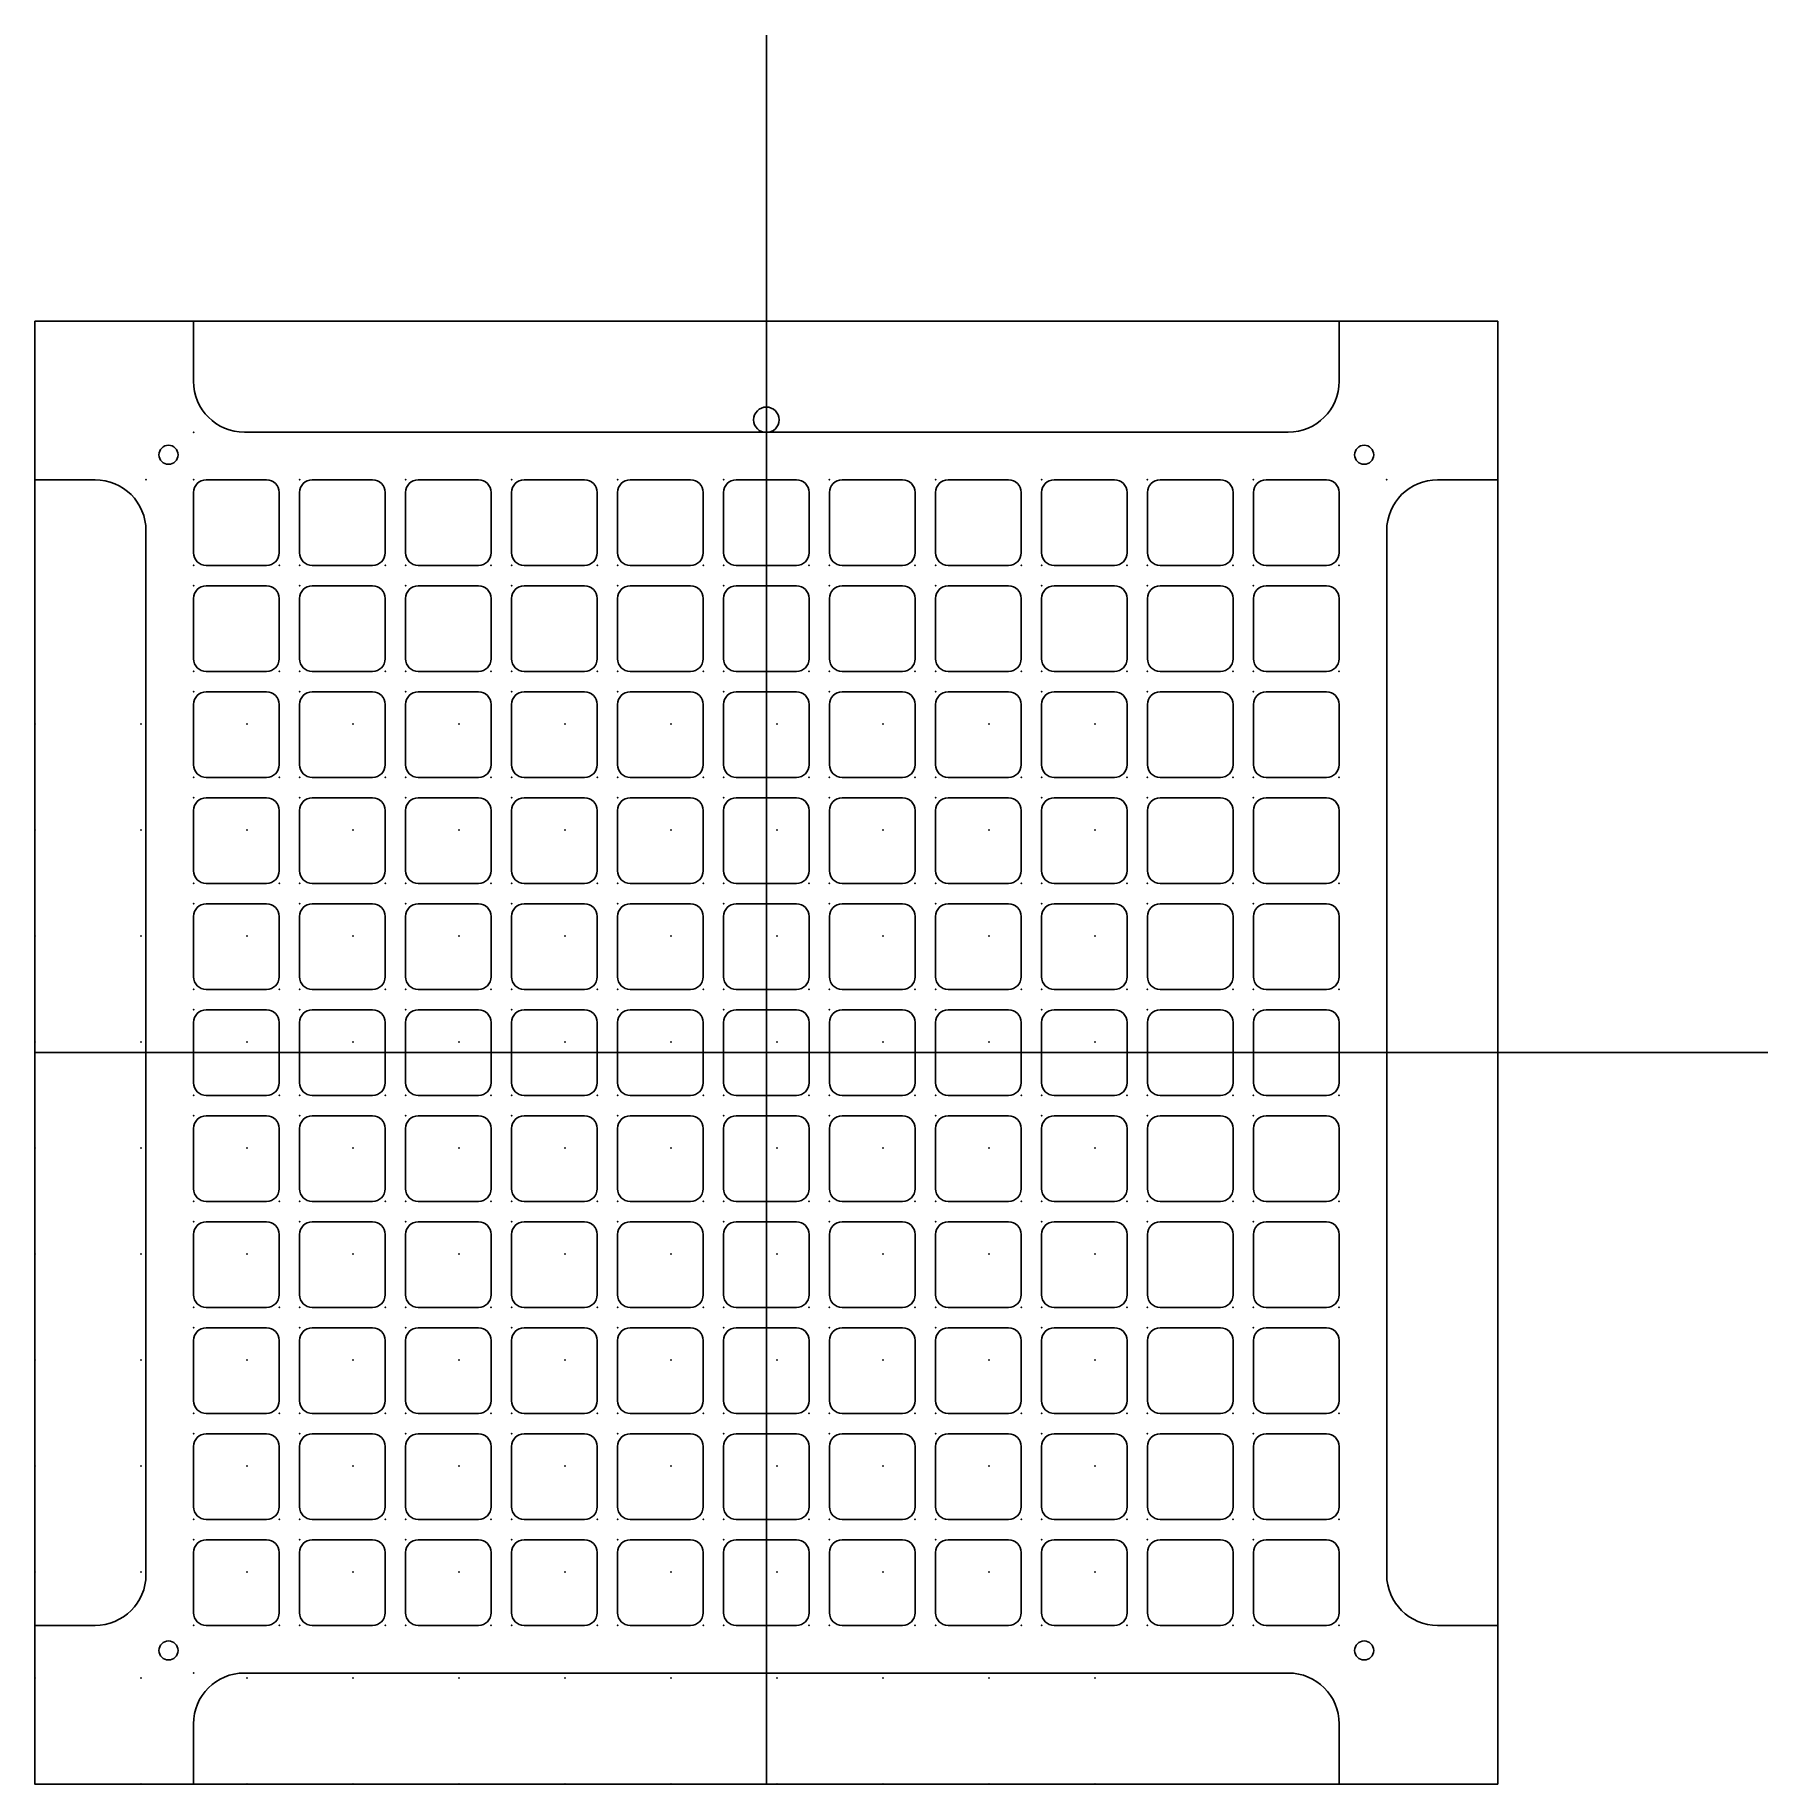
# Model space of a CAD drawing. Header units: centimetres. Extents: x 0 to 27.3, y 0 to 27.5.
import ezdxf

# ---------------------------------------------------------------- set-up
doc = ezdxf.new("R2010")
doc.units = ezdxf.units.CM
doc.header["$MEASUREMENT"] = 0
doc.layers.add('', color=7, linetype='Continuous')

msp = doc.modelspace()

# ---------------------------------------------------------------- linework, layer by layer
at = {"layer": ''}
for p, q in [((11.5, 0.284), (11.5, 27.5)), ((23, 23), (0, 23)), ((0, 23), (0, 0)), ((2.493, 22.055), (2.493, 23)), ((2.493, 23), (20.507, 23)), ((20.507, 23), (20.507, 22.055)), ((23, 0), (23, 23)), ((19.707, 21.255), (3.293, 21.255)), ((0, 20.507), (0.945, 20.507)), ((0, 2.493), (0, 20.507)), ((3.64, 20.507), (2.693, 20.507)), ((5.307, 20.507), (4.36, 20.507)), ((6.973, 20.507), (6.027, 20.507)), ((8.64, 20.507), (7.693, 20.507)), ((10.307, 20.507), (9.36, 20.507)), ((11.973, 20.507), (11.027, 20.507)), ((13.64, 20.507), (12.693, 20.507)), ((15.307, 20.507), (14.36, 20.507)), ((16.973, 20.507), (16.027, 20.507)), ((18.64, 20.507), (17.693, 20.507)), ((20.307, 20.507), (19.36, 20.507)), ((23, 20.507), (22.055, 20.507)), ((23, 2.493), (23, 20.507)), ((2.493, 20.307), (2.493, 19.36)), ((3.84, 19.36), (3.84, 20.307)), ((4.16, 20.307), (4.16, 19.36)), ((5.507, 19.36), (5.507, 20.307)), ((5.827, 20.307), (5.827, 19.36)), ((7.173, 19.36), (7.173, 20.307)), ((7.493, 20.307), (7.493, 19.36)), ((8.84, 19.36), (8.84, 20.307)), ((9.16, 20.307), (9.16, 19.36)), ((10.507, 19.36), (10.507, 20.307)), ((10.827, 20.307), (10.827, 19.36)), ((12.173, 19.36), (12.173, 20.307)), ((12.493, 20.307), (12.493, 19.36)), ((13.84, 19.36), (13.84, 20.307)), ((14.16, 20.307), (14.16, 19.36)), ((15.507, 19.36), (15.507, 20.307)), ((15.827, 20.307), (15.827, 19.36)), ((17.173, 19.36), (17.173, 20.307)), ((17.493, 20.307), (17.493, 19.36)), ((18.84, 19.36), (18.84, 20.307)), ((19.16, 20.307), (19.16, 19.36)), ((20.507, 19.36), (20.507, 20.307)), ((1.745, 19.707), (1.745, 3.293)), ((21.255, 19.707), (21.255, 3.293)), ((2.693, 19.16), (3.64, 19.16)), ((4.36, 19.16), (5.307, 19.16)), ((6.027, 19.16), (6.973, 19.16)), ((7.693, 19.16), (8.64, 19.16)), ((9.36, 19.16), (10.307, 19.16)), ((11.027, 19.16), (11.973, 19.16)), ((12.693, 19.16), (13.64, 19.16)), ((14.36, 19.16), (15.307, 19.16)), ((16.027, 19.16), (16.973, 19.16)), ((17.693, 19.16), (18.64, 19.16)), ((19.36, 19.16), (20.307, 19.16)), ((3.64, 18.84), (2.693, 18.84)), ((5.307, 18.84), (4.36, 18.84)), ((6.973, 18.84), (6.027, 18.84)), ((8.64, 18.84), (7.693, 18.84)), ((10.307, 18.84), (9.36, 18.84)), ((11.973, 18.84), (11.027, 18.84)), ((13.64, 18.84), (12.693, 18.84)), ((15.307, 18.84), (14.36, 18.84)), ((16.973, 18.84), (16.027, 18.84)), ((18.64, 18.84), (17.693, 18.84)), ((20.307, 18.84), (19.36, 18.84)), ((2.493, 18.64), (2.493, 17.693)), ((3.84, 17.693), (3.84, 18.64)), ((4.16, 18.64), (4.16, 17.693)), ((5.507, 17.693), (5.507, 18.64)), ((5.827, 18.64), (5.827, 17.693)), ((7.173, 17.693), (7.173, 18.64)), ((7.493, 18.64), (7.493, 17.693)), ((8.84, 17.693), (8.84, 18.64)), ((9.16, 18.64), (9.16, 17.693)), ((10.507, 17.693), (10.507, 18.64)), ((10.827, 18.64), (10.827, 17.693)), ((12.173, 17.693), (12.173, 18.64)), ((12.493, 18.64), (12.493, 17.693)), ((13.84, 17.693), (13.84, 18.64)), ((14.16, 18.64), (14.16, 17.693)), ((15.507, 17.693), (15.507, 18.64)), ((15.827, 18.64), (15.827, 17.693)), ((17.173, 17.693), (17.173, 18.64)), ((17.493, 18.64), (17.493, 17.693)), ((18.84, 17.693), (18.84, 18.64)), ((19.16, 18.64), (19.16, 17.693)), ((20.507, 17.693), (20.507, 18.64)), ((2.693, 17.493), (3.64, 17.493)), ((4.36, 17.493), (5.307, 17.493)), ((6.027, 17.493), (6.973, 17.493)), ((7.693, 17.493), (8.64, 17.493)), ((9.36, 17.493), (10.307, 17.493)), ((11.027, 17.493), (11.973, 17.493)), ((12.693, 17.493), (13.64, 17.493)), ((14.36, 17.493), (15.307, 17.493)), ((16.027, 17.493), (16.973, 17.493)), ((17.693, 17.493), (18.64, 17.493)), ((19.36, 17.493), (20.307, 17.493)), ((3.64, 17.173), (2.693, 17.173)), ((5.307, 17.173), (4.36, 17.173)), ((6.973, 17.173), (6.027, 17.173)), ((8.64, 17.173), (7.693, 17.173)), ((10.307, 17.173), (9.36, 17.173)), ((11.973, 17.173), (11.027, 17.173)), ((13.64, 17.173), (12.693, 17.173)), ((15.307, 17.173), (14.36, 17.173)), ((16.973, 17.173), (16.027, 17.173)), ((18.64, 17.173), (17.693, 17.173)), ((20.307, 17.173), (19.36, 17.173)), ((2.493, 16.973), (2.493, 16.027)), ((3.84, 16.027), (3.84, 16.973)), ((4.16, 16.973), (4.16, 16.027)), ((5.507, 16.027), (5.507, 16.973)), ((5.827, 16.973), (5.827, 16.027)), ((7.173, 16.027), (7.173, 16.973)), ((7.493, 16.973), (7.493, 16.027)), ((8.84, 16.027), (8.84, 16.973)), ((9.16, 16.973), (9.16, 16.027)), ((10.507, 16.027), (10.507, 16.973)), ((10.827, 16.973), (10.827, 16.027)), ((12.173, 16.027), (12.173, 16.973)), ((12.493, 16.973), (12.493, 16.027)), ((13.84, 16.027), (13.84, 16.973)), ((14.16, 16.973), (14.16, 16.027)), ((15.507, 16.027), (15.507, 16.973)), ((15.827, 16.973), (15.827, 16.027)), ((17.173, 16.027), (17.173, 16.973)), ((17.493, 16.973), (17.493, 16.027)), ((18.84, 16.027), (18.84, 16.973)), ((19.16, 16.973), (19.16, 16.027)), ((20.507, 16.027), (20.507, 16.973)), ((2.693, 15.827), (3.64, 15.827)), ((4.36, 15.827), (5.307, 15.827)), ((6.027, 15.827), (6.973, 15.827)), ((7.693, 15.827), (8.64, 15.827)), ((9.36, 15.827), (10.307, 15.827)), ((11.027, 15.827), (11.973, 15.827)), ((12.693, 15.827), (13.64, 15.827)), ((14.36, 15.827), (15.307, 15.827)), ((16.027, 15.827), (16.973, 15.827)), ((17.693, 15.827), (18.64, 15.827)), ((19.36, 15.827), (20.307, 15.827)), ((3.64, 15.507), (2.693, 15.507)), ((5.307, 15.507), (4.36, 15.507)), ((6.973, 15.507), (6.027, 15.507)), ((8.64, 15.507), (7.693, 15.507)), ((10.307, 15.507), (9.36, 15.507)), ((11.973, 15.507), (11.027, 15.507)), ((13.64, 15.507), (12.693, 15.507)), ((15.307, 15.507), (14.36, 15.507)), ((16.973, 15.507), (16.027, 15.507)), ((18.64, 15.507), (17.693, 15.507)), ((20.307, 15.507), (19.36, 15.507)), ((2.493, 15.307), (2.493, 14.36)), ((3.84, 14.36), (3.84, 15.307)), ((4.16, 15.307), (4.16, 14.36)), ((5.507, 14.36), (5.507, 15.307)), ((5.827, 15.307), (5.827, 14.36)), ((7.173, 14.36), (7.173, 15.307)), ((7.493, 15.307), (7.493, 14.36)), ((8.84, 14.36), (8.84, 15.307)), ((9.16, 15.307), (9.16, 14.36)), ((10.507, 14.36), (10.507, 15.307)), ((10.827, 15.307), (10.827, 14.36)), ((12.173, 14.36), (12.173, 15.307)), ((12.493, 15.307), (12.493, 14.36)), ((13.84, 14.36), (13.84, 15.307)), ((14.16, 15.307), (14.16, 14.36)), ((15.507, 14.36), (15.507, 15.307)), ((15.827, 15.307), (15.827, 14.36)), ((17.173, 14.36), (17.173, 15.307)), ((17.493, 15.307), (17.493, 14.36)), ((18.84, 14.36), (18.84, 15.307)), ((19.16, 15.307), (19.16, 14.36)), ((20.507, 14.36), (20.507, 15.307)), ((2.693, 14.16), (3.64, 14.16)), ((4.36, 14.16), (5.307, 14.16)), ((6.027, 14.16), (6.973, 14.16)), ((7.693, 14.16), (8.64, 14.16)), ((9.36, 14.16), (10.307, 14.16)), ((11.027, 14.16), (11.973, 14.16)), ((12.693, 14.16), (13.64, 14.16)), ((14.36, 14.16), (15.307, 14.16)), ((16.027, 14.16), (16.973, 14.16)), ((17.693, 14.16), (18.64, 14.16)), ((19.36, 14.16), (20.307, 14.16)), ((3.64, 13.84), (2.693, 13.84)), ((5.307, 13.84), (4.36, 13.84)), ((6.973, 13.84), (6.027, 13.84)), ((8.64, 13.84), (7.693, 13.84)), ((10.307, 13.84), (9.36, 13.84)), ((11.973, 13.84), (11.027, 13.84)), ((13.64, 13.84), (12.693, 13.84)), ((15.307, 13.84), (14.36, 13.84)), ((16.973, 13.84), (16.027, 13.84)), ((18.64, 13.84), (17.693, 13.84)), ((20.307, 13.84), (19.36, 13.84)), ((2.493, 13.64), (2.493, 12.693)), ((3.84, 12.693), (3.84, 13.64)), ((4.16, 13.64), (4.16, 12.693)), ((5.507, 12.693), (5.507, 13.64)), ((5.827, 13.64), (5.827, 12.693)), ((7.173, 12.693), (7.173, 13.64)), ((7.493, 13.64), (7.493, 12.693)), ((8.84, 12.693), (8.84, 13.64)), ((9.16, 13.64), (9.16, 12.693)), ((10.507, 12.693), (10.507, 13.64)), ((10.827, 13.64), (10.827, 12.693)), ((12.173, 12.693), (12.173, 13.64)), ((12.493, 13.64), (12.493, 12.693)), ((13.84, 12.693), (13.84, 13.64)), ((14.16, 13.64), (14.16, 12.693)), ((15.507, 12.693), (15.507, 13.64)), ((15.827, 13.64), (15.827, 12.693)), ((17.173, 12.693), (17.173, 13.64)), ((17.493, 13.64), (17.493, 12.693)), ((18.84, 12.693), (18.84, 13.64)), ((19.16, 13.64), (19.16, 12.693)), ((20.507, 12.693), (20.507, 13.64)), ((2.693, 12.493), (3.64, 12.493)), ((4.36, 12.493), (5.307, 12.493)), ((6.027, 12.493), (6.973, 12.493)), ((7.693, 12.493), (8.64, 12.493)), ((9.36, 12.493), (10.307, 12.493)), ((11.027, 12.493), (11.973, 12.493)), ((12.693, 12.493), (13.64, 12.493)), ((14.36, 12.493), (15.307, 12.493)), ((16.027, 12.493), (16.973, 12.493)), ((17.693, 12.493), (18.64, 12.493)), ((19.36, 12.493), (20.307, 12.493)), ((3.64, 12.173), (2.693, 12.173)), ((5.307, 12.173), (4.36, 12.173)), ((6.973, 12.173), (6.027, 12.173)), ((8.64, 12.173), (7.693, 12.173)), ((10.307, 12.173), (9.36, 12.173)), ((11.973, 12.173), (11.027, 12.173)), ((13.64, 12.173), (12.693, 12.173)), ((15.307, 12.173), (14.36, 12.173)), ((16.973, 12.173), (16.027, 12.173)), ((18.64, 12.173), (17.693, 12.173)), ((20.307, 12.173), (19.36, 12.173)), ((2.493, 11.973), (2.493, 11.027)), ((3.84, 11.027), (3.84, 11.973)), ((4.16, 11.973), (4.16, 11.027)), ((5.507, 11.027), (5.507, 11.973)), ((5.827, 11.973), (5.827, 11.027)), ((7.173, 11.027), (7.173, 11.973)), ((7.493, 11.973), (7.493, 11.027)), ((8.84, 11.027), (8.84, 11.973)), ((9.16, 11.973), (9.16, 11.027)), ((10.507, 11.027), (10.507, 11.973)), ((10.827, 11.973), (10.827, 11.027)), ((12.173, 11.027), (12.173, 11.973)), ((12.493, 11.973), (12.493, 11.027)), ((13.84, 11.027), (13.84, 11.973)), ((14.16, 11.973), (14.16, 11.027)), ((15.507, 11.027), (15.507, 11.973)), ((15.827, 11.973), (15.827, 11.027)), ((17.173, 11.027), (17.173, 11.973)), ((17.493, 11.973), (17.493, 11.027)), ((18.84, 11.027), (18.84, 11.973)), ((19.16, 11.973), (19.16, 11.027)), ((20.507, 11.027), (20.507, 11.973)), ((0, 11.5), (27.25, 11.5)), ((2.693, 10.827), (3.64, 10.827)), ((4.36, 10.827), (5.307, 10.827)), ((6.027, 10.827), (6.973, 10.827)), ((7.693, 10.827), (8.64, 10.827)), ((9.36, 10.827), (10.307, 10.827)), ((11.027, 10.827), (11.973, 10.827)), ((12.693, 10.827), (13.64, 10.827)), ((14.36, 10.827), (15.307, 10.827)), ((16.027, 10.827), (16.973, 10.827)), ((17.693, 10.827), (18.64, 10.827)), ((19.36, 10.827), (20.307, 10.827)), ((3.64, 10.507), (2.693, 10.507)), ((5.307, 10.507), (4.36, 10.507)), ((6.973, 10.507), (6.027, 10.507)), ((8.64, 10.507), (7.693, 10.507)), ((10.307, 10.507), (9.36, 10.507)), ((11.973, 10.507), (11.027, 10.507)), ((13.64, 10.507), (12.693, 10.507)), ((15.307, 10.507), (14.36, 10.507)), ((16.973, 10.507), (16.027, 10.507)), ((18.64, 10.507), (17.693, 10.507)), ((20.307, 10.507), (19.36, 10.507)), ((2.493, 10.307), (2.493, 9.36)), ((3.84, 9.36), (3.84, 10.307)), ((4.16, 10.307), (4.16, 9.36)), ((5.507, 9.36), (5.507, 10.307)), ((5.827, 10.307), (5.827, 9.36)), ((7.173, 9.36), (7.173, 10.307)), ((7.493, 10.307), (7.493, 9.36)), ((8.84, 9.36), (8.84, 10.307)), ((9.16, 10.307), (9.16, 9.36)), ((10.507, 9.36), (10.507, 10.307)), ((10.827, 10.307), (10.827, 9.36)), ((12.173, 9.36), (12.173, 10.307)), ((12.493, 10.307), (12.493, 9.36)), ((13.84, 9.36), (13.84, 10.307)), ((14.16, 10.307), (14.16, 9.36)), ((15.507, 9.36), (15.507, 10.307)), ((15.827, 10.307), (15.827, 9.36)), ((17.173, 9.36), (17.173, 10.307)), ((17.493, 10.307), (17.493, 9.36)), ((18.84, 9.36), (18.84, 10.307)), ((19.16, 10.307), (19.16, 9.36)), ((20.507, 9.36), (20.507, 10.307)), ((2.693, 9.16), (3.64, 9.16)), ((4.36, 9.16), (5.307, 9.16)), ((6.027, 9.16), (6.973, 9.16)), ((7.693, 9.16), (8.64, 9.16)), ((9.36, 9.16), (10.307, 9.16)), ((11.027, 9.16), (11.973, 9.16)), ((12.693, 9.16), (13.64, 9.16)), ((14.36, 9.16), (15.307, 9.16)), ((16.027, 9.16), (16.973, 9.16)), ((17.693, 9.16), (18.64, 9.16)), ((19.36, 9.16), (20.307, 9.16)), ((3.64, 8.84), (2.693, 8.84)), ((5.307, 8.84), (4.36, 8.84)), ((6.973, 8.84), (6.027, 8.84)), ((8.64, 8.84), (7.693, 8.84)), ((10.307, 8.84), (9.36, 8.84)), ((11.973, 8.84), (11.027, 8.84)), ((13.64, 8.84), (12.693, 8.84)), ((15.307, 8.84), (14.36, 8.84)), ((16.973, 8.84), (16.027, 8.84)), ((18.64, 8.84), (17.693, 8.84)), ((20.307, 8.84), (19.36, 8.84)), ((2.493, 8.64), (2.493, 7.693)), ((3.84, 7.693), (3.84, 8.64)), ((4.16, 8.64), (4.16, 7.693)), ((5.507, 7.693), (5.507, 8.64)), ((5.827, 8.64), (5.827, 7.693)), ((7.173, 7.693), (7.173, 8.64)), ((7.493, 8.64), (7.493, 7.693)), ((8.84, 7.693), (8.84, 8.64)), ((9.16, 8.64), (9.16, 7.693)), ((10.507, 7.693), (10.507, 8.64)), ((10.827, 8.64), (10.827, 7.693)), ((12.173, 7.693), (12.173, 8.64)), ((12.493, 8.64), (12.493, 7.693)), ((13.84, 7.693), (13.84, 8.64)), ((14.16, 8.64), (14.16, 7.693)), ((15.507, 7.693), (15.507, 8.64)), ((15.827, 8.64), (15.827, 7.693)), ((17.173, 7.693), (17.173, 8.64)), ((17.493, 8.64), (17.493, 7.693)), ((18.84, 7.693), (18.84, 8.64)), ((19.16, 8.64), (19.16, 7.693)), ((20.507, 7.693), (20.507, 8.64)), ((2.693, 7.493), (3.64, 7.493)), ((4.36, 7.493), (5.307, 7.493)), ((6.027, 7.493), (6.973, 7.493)), ((7.693, 7.493), (8.64, 7.493)), ((9.36, 7.493), (10.307, 7.493)), ((11.027, 7.493), (11.973, 7.493)), ((12.693, 7.493), (13.64, 7.493)), ((14.36, 7.493), (15.307, 7.493)), ((16.027, 7.493), (16.973, 7.493)), ((17.693, 7.493), (18.64, 7.493)), ((19.36, 7.493), (20.307, 7.493)), ((3.64, 7.173), (2.693, 7.173)), ((5.307, 7.173), (4.36, 7.173)), ((6.973, 7.173), (6.027, 7.173)), ((8.64, 7.173), (7.693, 7.173)), ((10.307, 7.173), (9.36, 7.173)), ((11.973, 7.173), (11.027, 7.173)), ((13.64, 7.173), (12.693, 7.173)), ((15.307, 7.173), (14.36, 7.173)), ((16.973, 7.173), (16.027, 7.173)), ((18.64, 7.173), (17.693, 7.173)), ((20.307, 7.173), (19.36, 7.173)), ((2.493, 6.973), (2.493, 6.027)), ((3.84, 6.027), (3.84, 6.973)), ((4.16, 6.973), (4.16, 6.027)), ((5.507, 6.027), (5.507, 6.973)), ((5.827, 6.973), (5.827, 6.027)), ((7.173, 6.027), (7.173, 6.973)), ((7.493, 6.973), (7.493, 6.027)), ((8.84, 6.027), (8.84, 6.973)), ((9.16, 6.973), (9.16, 6.027)), ((10.507, 6.027), (10.507, 6.973)), ((10.827, 6.973), (10.827, 6.027)), ((12.173, 6.027), (12.173, 6.973)), ((12.493, 6.973), (12.493, 6.027)), ((13.84, 6.027), (13.84, 6.973)), ((14.16, 6.973), (14.16, 6.027)), ((15.507, 6.027), (15.507, 6.973)), ((15.827, 6.973), (15.827, 6.027)), ((17.173, 6.027), (17.173, 6.973)), ((17.493, 6.973), (17.493, 6.027)), ((18.84, 6.027), (18.84, 6.973)), ((19.16, 6.973), (19.16, 6.027)), ((20.507, 6.027), (20.507, 6.973)), ((2.693, 5.827), (3.64, 5.827)), ((4.36, 5.827), (5.307, 5.827)), ((6.027, 5.827), (6.973, 5.827)), ((7.693, 5.827), (8.64, 5.827)), ((9.36, 5.827), (10.307, 5.827)), ((11.027, 5.827), (11.973, 5.827)), ((12.693, 5.827), (13.64, 5.827)), ((14.36, 5.827), (15.307, 5.827)), ((16.027, 5.827), (16.973, 5.827)), ((17.693, 5.827), (18.64, 5.827)), ((19.36, 5.827), (20.307, 5.827)), ((3.64, 5.507), (2.693, 5.507)), ((5.307, 5.507), (4.36, 5.507)), ((6.973, 5.507), (6.027, 5.507)), ((8.64, 5.507), (7.693, 5.507)), ((10.307, 5.507), (9.36, 5.507)), ((11.973, 5.507), (11.027, 5.507)), ((13.64, 5.507), (12.693, 5.507)), ((15.307, 5.507), (14.36, 5.507)), ((16.973, 5.507), (16.027, 5.507)), ((18.64, 5.507), (17.693, 5.507)), ((20.307, 5.507), (19.36, 5.507)), ((2.493, 5.307), (2.493, 4.36)), ((3.84, 4.36), (3.84, 5.307)), ((4.16, 5.307), (4.16, 4.36)), ((5.507, 4.36), (5.507, 5.307)), ((5.827, 5.307), (5.827, 4.36)), ((7.173, 4.36), (7.173, 5.307)), ((7.493, 5.307), (7.493, 4.36)), ((8.84, 4.36), (8.84, 5.307)), ((9.16, 5.307), (9.16, 4.36)), ((10.507, 4.36), (10.507, 5.307)), ((10.827, 5.307), (10.827, 4.36)), ((12.173, 4.36), (12.173, 5.307)), ((12.493, 5.307), (12.493, 4.36)), ((13.84, 4.36), (13.84, 5.307)), ((14.16, 5.307), (14.16, 4.36)), ((15.507, 4.36), (15.507, 5.307)), ((15.827, 5.307), (15.827, 4.36)), ((17.173, 4.36), (17.173, 5.307)), ((17.493, 5.307), (17.493, 4.36)), ((18.84, 4.36), (18.84, 5.307)), ((19.16, 5.307), (19.16, 4.36)), ((20.507, 4.36), (20.507, 5.307)), ((2.693, 4.16), (3.64, 4.16)), ((4.36, 4.16), (5.307, 4.16)), ((6.027, 4.16), (6.973, 4.16)), ((7.693, 4.16), (8.64, 4.16)), ((9.36, 4.16), (10.307, 4.16)), ((11.027, 4.16), (11.973, 4.16)), ((12.693, 4.16), (13.64, 4.16)), ((14.36, 4.16), (15.307, 4.16)), ((16.027, 4.16), (16.973, 4.16)), ((17.693, 4.16), (18.64, 4.16)), ((19.36, 4.16), (20.307, 4.16)), ((2.493, 3.64), (2.493, 2.693)), ((3.64, 3.84), (2.693, 3.84)), ((3.84, 2.693), (3.84, 3.64)), ((4.16, 3.64), (4.16, 2.693)), ((5.307, 3.84), (4.36, 3.84)), ((5.507, 2.693), (5.507, 3.64)), ((5.827, 3.64), (5.827, 2.693)), ((6.973, 3.84), (6.027, 3.84)), ((7.173, 2.693), (7.173, 3.64)), ((7.493, 3.64), (7.493, 2.693)), ((8.64, 3.84), (7.693, 3.84)), ((8.84, 2.693), (8.84, 3.64)), ((9.16, 3.64), (9.16, 2.693)), ((10.307, 3.84), (9.36, 3.84)), ((10.507, 2.693), (10.507, 3.64)), ((10.827, 3.64), (10.827, 2.693)), ((11.973, 3.84), (11.027, 3.84)), ((12.173, 2.693), (12.173, 3.64)), ((12.493, 3.64), (12.493, 2.693)), ((13.64, 3.84), (12.693, 3.84)), ((13.84, 2.693), (13.84, 3.64)), ((14.16, 3.64), (14.16, 2.693)), ((15.307, 3.84), (14.36, 3.84)), ((15.507, 2.693), (15.507, 3.64)), ((15.827, 3.64), (15.827, 2.693)), ((16.973, 3.84), (16.027, 3.84)), ((17.173, 2.693), (17.173, 3.64)), ((17.493, 3.64), (17.493, 2.693)), ((18.64, 3.84), (17.693, 3.84)), ((18.84, 2.693), (18.84, 3.64)), ((19.16, 3.64), (19.16, 2.693)), ((20.307, 3.84), (19.36, 3.84)), ((20.507, 2.693), (20.507, 3.64)), ((0.945, 2.493), (0, 2.493)), ((2.693, 2.493), (3.64, 2.493)), ((4.36, 2.493), (5.307, 2.493)), ((6.027, 2.493), (6.973, 2.493)), ((7.693, 2.493), (8.64, 2.493)), ((9.36, 2.493), (10.307, 2.493)), ((11.027, 2.493), (11.973, 2.493)), ((12.693, 2.493), (13.64, 2.493)), ((14.36, 2.493), (15.307, 2.493)), ((16.027, 2.493), (16.973, 2.493)), ((17.693, 2.493), (18.64, 2.493)), ((19.36, 2.493), (20.307, 2.493)), ((22.055, 2.493), (23, 2.493)), ((19.707, 1.745), (3.293, 1.745)), ((2.493, 0.945), (2.493, 0)), ((20.507, 0), (20.507, 0.945)), ((11.5, 0), (11.5, 0.284)), ((0, 0), (23, 0)), ((2.493, 0), (20.507, 0))]:
    msp.add_line(p, q, dxfattribs=at)
for centre, radius in [((11.5, 21.45), 0.2), ((2.1, 20.9), 0.15), ((20.9, 20.9), 0.15), ((2.1, 2.1), 0.15), ((20.9, 2.1), 0.15)]:
    msp.add_circle(centre, radius, dxfattribs=at)
for centre, radius, start, end in [((3.293, 22.055), 0.8, 180, 270), ((19.707, 22.055), 0.8, 270, 0), ((0.945, 19.707), 0.8, 0, 90), ((2.693, 20.307), 0.2, 90, 180), ((3.64, 20.307), 0.2, 0, 90), ((4.36, 20.307), 0.2, 90, 180), ((5.307, 20.307), 0.2, 0, 90), ((6.027, 20.307), 0.2, 90, 180), ((6.973, 20.307), 0.2, 0, 90), ((7.693, 20.307), 0.2, 90, 180), ((8.64, 20.307), 0.2, 0, 90), ((9.36, 20.307), 0.2, 90, 180), ((10.307, 20.307), 0.2, 0, 90), ((11.027, 20.307), 0.2, 90, 180), ((11.973, 20.307), 0.2, 0, 90), ((12.693, 20.307), 0.2, 90, 180), ((13.64, 20.307), 0.2, 0, 90), ((14.36, 20.307), 0.2, 90, 180), ((15.307, 20.307), 0.2, 0, 90), ((16.027, 20.307), 0.2, 90, 180), ((16.973, 20.307), 0.2, 0, 90), ((17.693, 20.307), 0.2, 90, 180), ((18.64, 20.307), 0.2, 0, 90), ((19.36, 20.307), 0.2, 90, 180), ((20.307, 20.307), 0.2, 0, 90), ((22.055, 19.707), 0.8, 90, 180), ((2.693, 19.36), 0.2, 180, 270), ((3.64, 19.36), 0.2, 270, 0), ((4.36, 19.36), 0.2, 180, 270), ((5.307, 19.36), 0.2, 270, 0), ((6.027, 19.36), 0.2, 180, 270), ((6.973, 19.36), 0.2, 270, 0), ((7.693, 19.36), 0.2, 180, 270), ((8.64, 19.36), 0.2, 270, 0), ((9.36, 19.36), 0.2, 180, 270), ((10.307, 19.36), 0.2, 270, 0), ((11.027, 19.36), 0.2, 180, 270), ((11.973, 19.36), 0.2, 270, 0), ((12.693, 19.36), 0.2, 180, 270), ((13.64, 19.36), 0.2, 270, 0), ((14.36, 19.36), 0.2, 180, 270), ((15.307, 19.36), 0.2, 270, 0), ((16.027, 19.36), 0.2, 180, 270), ((16.973, 19.36), 0.2, 270, 0), ((17.693, 19.36), 0.2, 180, 270), ((18.64, 19.36), 0.2, 270, 0), ((19.36, 19.36), 0.2, 180, 270), ((20.307, 19.36), 0.2, 270, 0), ((2.693, 18.64), 0.2, 90, 180), ((3.64, 18.64), 0.2, 0, 90), ((4.36, 18.64), 0.2, 90, 180), ((5.307, 18.64), 0.2, 0, 90), ((6.027, 18.64), 0.2, 90, 180), ((6.973, 18.64), 0.2, 0, 90), ((7.693, 18.64), 0.2, 90, 180), ((8.64, 18.64), 0.2, 0, 90), ((9.36, 18.64), 0.2, 90, 180), ((10.307, 18.64), 0.2, 0, 90), ((11.027, 18.64), 0.2, 90, 180), ((11.973, 18.64), 0.2, 0, 90), ((12.693, 18.64), 0.2, 90, 180), ((13.64, 18.64), 0.2, 0, 90), ((14.36, 18.64), 0.2, 90, 180), ((15.307, 18.64), 0.2, 0, 90), ((16.027, 18.64), 0.2, 90, 180), ((16.973, 18.64), 0.2, 0, 90), ((17.693, 18.64), 0.2, 90, 180), ((18.64, 18.64), 0.2, 0, 90), ((19.36, 18.64), 0.2, 90, 180), ((20.307, 18.64), 0.2, 0, 90), ((2.693, 17.693), 0.2, 180, 270), ((3.64, 17.693), 0.2, 270, 0), ((4.36, 17.693), 0.2, 180, 270), ((5.307, 17.693), 0.2, 270, 0), ((6.027, 17.693), 0.2, 180, 270), ((6.973, 17.693), 0.2, 270, 0), ((7.693, 17.693), 0.2, 180, 270), ((8.64, 17.693), 0.2, 270, 0), ((9.36, 17.693), 0.2, 180, 270), ((10.307, 17.693), 0.2, 270, 360), ((11.027, 17.693), 0.2, 180, 270), ((11.973, 17.693), 0.2, 270, 360), ((12.693, 17.693), 0.2, 180, 270), ((13.64, 17.693), 0.2, 270, 360), ((14.36, 17.693), 0.2, 180, 270), ((15.307, 17.693), 0.2, 270, 360), ((16.027, 17.693), 0.2, 180, 270), ((16.973, 17.693), 0.2, 270, 0), ((17.693, 17.693), 0.2, 180, 270), ((18.64, 17.693), 0.2, 270, 0), ((19.36, 17.693), 0.2, 180, 270), ((20.307, 17.693), 0.2, 270, 0), ((2.693, 16.973), 0.2, 90, 180), ((3.64, 16.973), 0.2, 0, 90), ((4.36, 16.973), 0.2, 90, 180), ((5.307, 16.973), 0.2, 0, 90), ((6.027, 16.973), 0.2, 90, 180), ((6.973, 16.973), 0.2, 0, 90), ((7.693, 16.973), 0.2, 90, 180), ((8.64, 16.973), 0.2, 0, 90), ((9.36, 16.973), 0.2, 90, 180), ((10.307, 16.973), 0.2, 0, 90), ((11.027, 16.973), 0.2, 90, 180), ((11.973, 16.973), 0.2, 0, 90), ((12.693, 16.973), 0.2, 90, 180), ((13.64, 16.973), 0.2, 0, 90), ((14.36, 16.973), 0.2, 90, 180), ((15.307, 16.973), 0.2, 0, 90), ((16.027, 16.973), 0.2, 90, 180), ((16.973, 16.973), 0.2, 0, 90), ((17.693, 16.973), 0.2, 90, 180), ((18.64, 16.973), 0.2, 0, 90), ((19.36, 16.973), 0.2, 90, 180), ((20.307, 16.973), 0.2, 0, 90), ((2.693, 16.027), 0.2, 180, 270), ((3.64, 16.027), 0.2, 270, 0), ((4.36, 16.027), 0.2, 180, 270), ((5.307, 16.027), 0.2, 270, 0), ((6.027, 16.027), 0.2, 180, 270), ((6.973, 16.027), 0.2, 270, 0), ((7.693, 16.027), 0.2, 180, 270), ((8.64, 16.027), 0.2, 270, 0), ((9.36, 16.027), 0.2, 180, 270), ((10.307, 16.027), 0.2, 270, 0), ((11.027, 16.027), 0.2, 180, 270), ((11.973, 16.027), 0.2, 270, 0), ((12.693, 16.027), 0.2, 180, 270), ((13.64, 16.027), 0.2, 270, 0), ((14.36, 16.027), 0.2, 180, 270), ((15.307, 16.027), 0.2, 270, 0), ((16.027, 16.027), 0.2, 180, 270), ((16.973, 16.027), 0.2, 270, 0), ((17.693, 16.027), 0.2, 180, 270), ((18.64, 16.027), 0.2, 270, 0), ((19.36, 16.027), 0.2, 180, 270), ((20.307, 16.027), 0.2, 270, 0), ((2.693, 15.307), 0.2, 90, 180), ((3.64, 15.307), 0.2, 0, 90), ((4.36, 15.307), 0.2, 90, 180), ((5.307, 15.307), 0.2, 0, 90), ((6.027, 15.307), 0.2, 90, 180), ((6.973, 15.307), 0.2, 0, 90), ((7.693, 15.307), 0.2, 90, 180), ((8.64, 15.307), 0.2, 0, 90), ((9.36, 15.307), 0.2, 90, 180), ((10.307, 15.307), 0.2, 0, 90), ((11.027, 15.307), 0.2, 90, 180), ((11.973, 15.307), 0.2, 0, 90), ((12.693, 15.307), 0.2, 90, 180), ((13.64, 15.307), 0.2, 0, 90), ((14.36, 15.307), 0.2, 90, 180), ((15.307, 15.307), 0.2, 0, 90), ((16.027, 15.307), 0.2, 90, 180), ((16.973, 15.307), 0.2, 0, 90), ((17.693, 15.307), 0.2, 90, 180), ((18.64, 15.307), 0.2, 0, 90), ((19.36, 15.307), 0.2, 90, 180), ((20.307, 15.307), 0.2, 0, 90), ((2.693, 14.36), 0.2, 180, 270), ((3.64, 14.36), 0.2, 270, 0), ((4.36, 14.36), 0.2, 180, 270), ((5.307, 14.36), 0.2, 270, 0), ((6.027, 14.36), 0.2, 180, 270), ((6.973, 14.36), 0.2, 270, 0), ((7.693, 14.36), 0.2, 180, 270), ((8.64, 14.36), 0.2, 270, 0), ((9.36, 14.36), 0.2, 180, 270), ((10.307, 14.36), 0.2, 270, 0), ((11.027, 14.36), 0.2, 180, 270), ((11.973, 14.36), 0.2, 270, 0), ((12.693, 14.36), 0.2, 180, 270), ((13.64, 14.36), 0.2, 270, 0), ((14.36, 14.36), 0.2, 180, 270), ((15.307, 14.36), 0.2, 270, 0), ((16.027, 14.36), 0.2, 180, 270), ((16.973, 14.36), 0.2, 270, 0), ((17.693, 14.36), 0.2, 180, 270), ((18.64, 14.36), 0.2, 270, 0), ((19.36, 14.36), 0.2, 180, 270), ((20.307, 14.36), 0.2, 270, 0), ((2.693, 13.64), 0.2, 90, 180), ((3.64, 13.64), 0.2, 0, 90), ((4.36, 13.64), 0.2, 90, 180), ((5.307, 13.64), 0.2, 0, 90), ((6.027, 13.64), 0.2, 90, 180), ((6.973, 13.64), 0.2, 0, 90), ((7.693, 13.64), 0.2, 90, 180), ((8.64, 13.64), 0.2, 0, 90), ((9.36, 13.64), 0.2, 90, 180), ((10.307, 13.64), 0.2, 0, 90), ((11.027, 13.64), 0.2, 90, 180), ((11.973, 13.64), 0.2, 0, 90), ((12.693, 13.64), 0.2, 90, 180), ((13.64, 13.64), 0.2, 0, 90), ((14.36, 13.64), 0.2, 90, 180), ((15.307, 13.64), 0.2, 0, 90), ((16.027, 13.64), 0.2, 90, 180), ((16.973, 13.64), 0.2, 0, 90), ((17.693, 13.64), 0.2, 90, 180), ((18.64, 13.64), 0.2, 0, 90), ((19.36, 13.64), 0.2, 90, 180), ((20.307, 13.64), 0.2, 0, 90), ((2.693, 12.693), 0.2, 180, 270), ((3.64, 12.693), 0.2, 270, 0), ((4.36, 12.693), 0.2, 180, 270), ((5.307, 12.693), 0.2, 270, 0), ((6.027, 12.693), 0.2, 180, 270), ((6.973, 12.693), 0.2, 270, 360), ((7.693, 12.693), 0.2, 180, 270), ((8.64, 12.693), 0.2, 270, 0), ((9.36, 12.693), 0.2, 180, 270), ((10.307, 12.693), 0.2, 270, 0), ((11.027, 12.693), 0.2, 180, 270), ((11.973, 12.693), 0.2, 270, 0), ((12.693, 12.693), 0.2, 180, 270), ((13.64, 12.693), 0.2, 270, 0), ((14.36, 12.693), 0.2, 180, 270), ((15.307, 12.693), 0.2, 270, 0), ((16.027, 12.693), 0.2, 180, 270), ((16.973, 12.693), 0.2, 270, 0), ((17.693, 12.693), 0.2, 180, 270), ((18.64, 12.693), 0.2, 270, 0), ((19.36, 12.693), 0.2, 180, 270), ((20.307, 12.693), 0.2, 270, 0), ((2.693, 11.973), 0.2, 90, 180), ((3.64, 11.973), 0.2, 0, 90), ((4.36, 11.973), 0.2, 90, 180), ((5.307, 11.973), 0.2, 0, 90), ((6.027, 11.973), 0.2, 90, 180), ((6.973, 11.973), 0.2, 0, 90), ((7.693, 11.973), 0.2, 90, 180), ((8.64, 11.973), 0.2, 0, 90), ((9.36, 11.973), 0.2, 90, 180), ((10.307, 11.973), 0.2, 0, 90), ((11.027, 11.973), 0.2, 90, 180), ((11.973, 11.973), 0.2, 0, 90), ((12.693, 11.973), 0.2, 90, 180), ((13.64, 11.973), 0.2, 0, 90), ((14.36, 11.973), 0.2, 90, 180), ((15.307, 11.973), 0.2, 0, 90), ((16.027, 11.973), 0.2, 90, 180), ((16.973, 11.973), 0.2, 0, 90), ((17.693, 11.973), 0.2, 90, 180), ((18.64, 11.973), 0.2, 0, 90), ((19.36, 11.973), 0.2, 90, 180), ((20.307, 11.973), 0.2, 0, 90), ((2.693, 11.027), 0.2, 180, 270), ((3.64, 11.027), 0.2, 270, 0), ((4.36, 11.027), 0.2, 180, 270), ((5.307, 11.027), 0.2, 270, 0), ((6.027, 11.027), 0.2, 180, 270), ((6.973, 11.027), 0.2, 270, 0), ((7.693, 11.027), 0.2, 180, 270), ((8.64, 11.027), 0.2, 270, 0), ((9.36, 11.027), 0.2, 180, 270), ((10.307, 11.027), 0.2, 270, 0), ((11.027, 11.027), 0.2, 180, 270), ((11.973, 11.027), 0.2, 270, 0), ((12.693, 11.027), 0.2, 180, 270), ((13.64, 11.027), 0.2, 270, 0), ((14.36, 11.027), 0.2, 180, 270), ((15.307, 11.027), 0.2, 270, 0), ((16.027, 11.027), 0.2, 180, 270), ((16.973, 11.027), 0.2, 270, 0), ((17.693, 11.027), 0.2, 180, 270), ((18.64, 11.027), 0.2, 270, 0), ((19.36, 11.027), 0.2, 180, 270), ((20.307, 11.027), 0.2, 270, 0), ((2.693, 10.307), 0.2, 90, 180), ((3.64, 10.307), 0.2, 0, 90), ((4.36, 10.307), 0.2, 90, 180), ((5.307, 10.307), 0.2, 0, 90), ((6.027, 10.307), 0.2, 90, 180), ((6.973, 10.307), 0.2, 0, 90), ((7.693, 10.307), 0.2, 90, 180), ((8.64, 10.307), 0.2, 0, 90), ((9.36, 10.307), 0.2, 90, 180), ((10.307, 10.307), 0.2, 0, 90), ((11.027, 10.307), 0.2, 90, 180), ((11.973, 10.307), 0.2, 0, 90), ((12.693, 10.307), 0.2, 90, 180), ((13.64, 10.307), 0.2, 0, 90), ((14.36, 10.307), 0.2, 90, 180), ((15.307, 10.307), 0.2, 0, 90), ((16.027, 10.307), 0.2, 90, 180), ((16.973, 10.307), 0.2, 0, 90), ((17.693, 10.307), 0.2, 90, 180), ((18.64, 10.307), 0.2, 0, 90), ((19.36, 10.307), 0.2, 90, 180), ((20.307, 10.307), 0.2, 0, 90), ((2.693, 9.36), 0.2, 180, 270), ((3.64, 9.36), 0.2, 270, 0), ((4.36, 9.36), 0.2, 180, 270), ((5.307, 9.36), 0.2, 270, 0), ((6.027, 9.36), 0.2, 180, 270), ((6.973, 9.36), 0.2, 270, 0), ((7.693, 9.36), 0.2, 180, 270), ((8.64, 9.36), 0.2, 270, 0), ((9.36, 9.36), 0.2, 180, 270), ((10.307, 9.36), 0.2, 270, 0), ((11.027, 9.36), 0.2, 180, 270), ((11.973, 9.36), 0.2, 270, 0), ((12.693, 9.36), 0.2, 180, 270), ((13.64, 9.36), 0.2, 270, 0), ((14.36, 9.36), 0.2, 180, 270), ((15.307, 9.36), 0.2, 270, 0), ((16.027, 9.36), 0.2, 180, 270), ((16.973, 9.36), 0.2, 270, 0), ((17.693, 9.36), 0.2, 180, 270), ((18.64, 9.36), 0.2, 270, 0), ((19.36, 9.36), 0.2, 180, 270), ((20.307, 9.36), 0.2, 270, 0), ((2.693, 8.64), 0.2, 90, 180), ((3.64, 8.64), 0.2, 0, 90), ((4.36, 8.64), 0.2, 90, 180), ((5.307, 8.64), 0.2, 0, 90), ((6.027, 8.64), 0.2, 90, 180), ((6.973, 8.64), 0.2, 0, 90), ((7.693, 8.64), 0.2, 90, 180), ((8.64, 8.64), 0.2, 0, 90), ((9.36, 8.64), 0.2, 90, 180), ((10.307, 8.64), 0.2, 0, 90), ((11.027, 8.64), 0.2, 90, 180), ((11.973, 8.64), 0.2, 0, 90), ((12.693, 8.64), 0.2, 90, 180), ((13.64, 8.64), 0.2, 0, 90), ((14.36, 8.64), 0.2, 90, 180), ((15.307, 8.64), 0.2, 0, 90), ((16.027, 8.64), 0.2, 90, 180), ((16.973, 8.64), 0.2, 0, 90), ((17.693, 8.64), 0.2, 90, 180), ((18.64, 8.64), 0.2, 0, 90), ((19.36, 8.64), 0.2, 90, 180), ((20.307, 8.64), 0.2, 0, 90), ((2.693, 7.693), 0.2, 180, 270), ((3.64, 7.693), 0.2, 270, 0), ((4.36, 7.693), 0.2, 180, 270), ((5.307, 7.693), 0.2, 270, 0), ((6.027, 7.693), 0.2, 180, 270), ((6.973, 7.693), 0.2, 270, 0), ((7.693, 7.693), 0.2, 180, 270), ((8.64, 7.693), 0.2, 270, 0), ((9.36, 7.693), 0.2, 180, 270), ((10.307, 7.693), 0.2, 270, 0), ((11.027, 7.693), 0.2, 180, 270), ((11.973, 7.693), 0.2, 270, 0), ((12.693, 7.693), 0.2, 180, 270), ((13.64, 7.693), 0.2, 270, 0), ((14.36, 7.693), 0.2, 180, 270), ((15.307, 7.693), 0.2, 270, 0), ((16.027, 7.693), 0.2, 180, 270), ((16.973, 7.693), 0.2, 270, 0), ((17.693, 7.693), 0.2, 180, 270), ((18.64, 7.693), 0.2, 270, 0), ((19.36, 7.693), 0.2, 180, 270), ((20.307, 7.693), 0.2, 270, 0), ((2.693, 6.973), 0.2, 90, 180), ((3.64, 6.973), 0.2, 0, 90), ((4.36, 6.973), 0.2, 90, 180), ((5.307, 6.973), 0.2, 0, 90), ((6.027, 6.973), 0.2, 90, 180), ((6.973, 6.973), 0.2, 0, 90), ((7.693, 6.973), 0.2, 90, 180), ((8.64, 6.973), 0.2, 0, 90), ((9.36, 6.973), 0.2, 90, 180), ((10.307, 6.973), 0.2, 0, 90), ((11.027, 6.973), 0.2, 90, 180), ((11.973, 6.973), 0.2, 0, 90), ((12.693, 6.973), 0.2, 90, 180), ((13.64, 6.973), 0.2, 0, 90), ((14.36, 6.973), 0.2, 90, 180), ((15.307, 6.973), 0.2, 0, 90), ((16.027, 6.973), 0.2, 90, 180), ((16.973, 6.973), 0.2, 0, 90), ((17.693, 6.973), 0.2, 90, 180), ((18.64, 6.973), 0.2, 0, 90), ((19.36, 6.973), 0.2, 90, 180), ((20.307, 6.973), 0.2, 0, 90), ((2.693, 6.027), 0.2, 180, 270), ((3.64, 6.027), 0.2, 270, 0), ((4.36, 6.027), 0.2, 180, 270), ((5.307, 6.027), 0.2, 270, 0), ((6.027, 6.027), 0.2, 180, 270), ((6.973, 6.027), 0.2, 270, 0), ((7.693, 6.027), 0.2, 180, 270), ((8.64, 6.027), 0.2, 270, 0), ((9.36, 6.027), 0.2, 180, 270), ((10.307, 6.027), 0.2, 270, 0), ((11.027, 6.027), 0.2, 180, 270), ((11.973, 6.027), 0.2, 270, 0), ((12.693, 6.027), 0.2, 180, 270), ((13.64, 6.027), 0.2, 270, 0), ((14.36, 6.027), 0.2, 180, 270), ((15.307, 6.027), 0.2, 270, 0), ((16.027, 6.027), 0.2, 180, 270), ((16.973, 6.027), 0.2, 270, 0), ((17.693, 6.027), 0.2, 180, 270), ((18.64, 6.027), 0.2, 270, 0), ((19.36, 6.027), 0.2, 180, 270), ((20.307, 6.027), 0.2, 270, 0), ((2.693, 5.307), 0.2, 90, 180), ((3.64, 5.307), 0.2, 0, 90), ((4.36, 5.307), 0.2, 90, 180), ((5.307, 5.307), 0.2, 0, 90), ((6.027, 5.307), 0.2, 90, 180), ((6.973, 5.307), 0.2, 0, 90), ((7.693, 5.307), 0.2, 90, 180), ((8.64, 5.307), 0.2, 0, 90), ((9.36, 5.307), 0.2, 90, 180), ((10.307, 5.307), 0.2, 0, 90), ((11.027, 5.307), 0.2, 90, 180), ((11.973, 5.307), 0.2, 0, 90), ((12.693, 5.307), 0.2, 90, 180), ((13.64, 5.307), 0.2, 0, 90), ((14.36, 5.307), 0.2, 90, 180), ((15.307, 5.307), 0.2, 0, 90), ((16.027, 5.307), 0.2, 90, 180), ((16.973, 5.307), 0.2, 0, 90), ((17.693, 5.307), 0.2, 90, 180), ((18.64, 5.307), 0.2, 0, 90), ((19.36, 5.307), 0.2, 90, 180), ((20.307, 5.307), 0.2, 0, 90), ((2.693, 4.36), 0.2, 180, 270), ((3.64, 4.36), 0.2, 270, 0), ((4.36, 4.36), 0.2, 180, 270), ((5.307, 4.36), 0.2, 270, 0), ((6.027, 4.36), 0.2, 180, 270), ((6.973, 4.36), 0.2, 270, 0), ((7.693, 4.36), 0.2, 180, 270), ((8.64, 4.36), 0.2, 270, 0), ((9.36, 4.36), 0.2, 180, 270), ((10.307, 4.36), 0.2, 270, 0), ((11.027, 4.36), 0.2, 180, 270), ((11.973, 4.36), 0.2, 270, 0), ((12.693, 4.36), 0.2, 180, 270), ((13.64, 4.36), 0.2, 270, 0), ((14.36, 4.36), 0.2, 180, 270), ((15.307, 4.36), 0.2, 270, 0), ((16.027, 4.36), 0.2, 180, 270), ((16.973, 4.36), 0.2, 270, 0), ((17.693, 4.36), 0.2, 180, 270), ((18.64, 4.36), 0.2, 270, 0), ((19.36, 4.36), 0.2, 180, 270), ((20.307, 4.36), 0.2, 270, 0), ((2.693, 3.64), 0.2, 90, 180), ((3.64, 3.64), 0.2, 0, 90), ((4.36, 3.64), 0.2, 90, 180), ((5.307, 3.64), 0.2, 0, 90), ((6.027, 3.64), 0.2, 90, 180), ((6.973, 3.64), 0.2, 0, 90), ((7.693, 3.64), 0.2, 90, 180), ((8.64, 3.64), 0.2, 0, 90), ((9.36, 3.64), 0.2, 90, 180), ((10.307, 3.64), 0.2, 0, 90), ((11.027, 3.64), 0.2, 90, 180), ((11.973, 3.64), 0.2, 0, 90), ((12.693, 3.64), 0.2, 90, 180), ((13.64, 3.64), 0.2, 0, 90), ((14.36, 3.64), 0.2, 90, 180), ((15.307, 3.64), 0.2, 0, 90), ((16.027, 3.64), 0.2, 90, 180), ((16.973, 3.64), 0.2, 0, 90), ((17.693, 3.64), 0.2, 90, 180), ((18.64, 3.64), 0.2, 0, 90), ((19.36, 3.64), 0.2, 90, 180), ((20.307, 3.64), 0.2, 0, 90), ((0.945, 3.293), 0.8, 270, 0), ((22.055, 3.293), 0.8, 180, 270), ((2.693, 2.693), 0.2, 180, 270), ((3.64, 2.693), 0.2, 270, 0), ((4.36, 2.693), 0.2, 180, 270), ((5.307, 2.693), 0.2, 270, 0), ((6.027, 2.693), 0.2, 180, 270), ((6.973, 2.693), 0.2, 270, 0), ((7.693, 2.693), 0.2, 180, 270), ((8.64, 2.693), 0.2, 270, 0), ((9.36, 2.693), 0.2, 180, 270), ((10.307, 2.693), 0.2, 270, 0), ((11.027, 2.693), 0.2, 180, 270), ((11.973, 2.693), 0.2, 270, 0), ((12.693, 2.693), 0.2, 180, 270), ((13.64, 2.693), 0.2, 270, 0), ((14.36, 2.693), 0.2, 180, 270), ((15.307, 2.693), 0.2, 270, 0), ((16.027, 2.693), 0.2, 180, 270), ((16.973, 2.693), 0.2, 270, 0), ((17.693, 2.693), 0.2, 180, 270), ((18.64, 2.693), 0.2, 270, 0), ((19.36, 2.693), 0.2, 180, 270), ((20.307, 2.693), 0.2, 270, 0), ((3.293, 0.945), 0.8, 90, 180), ((19.707, 0.945), 0.8, 0, 90)]:
    msp.add_arc(centre, radius, start, end, dxfattribs=at)
for p in [(2.493, 21.255), (1.745, 20.507), (2.493, 20.507), (4.16, 20.507), (5.827, 20.507), (7.493, 20.507), (9.16, 20.507), (10.827, 20.507), (12.493, 20.507), (14.16, 20.507), (15.827, 20.507), (17.493, 20.507), (19.16, 20.507), (21.255, 20.507), (2.493, 19.16), (3.84, 19.16), (4.16, 19.16), (5.507, 19.16), (5.827, 19.16), (7.173, 19.16), (7.493, 19.16), (8.84, 19.16), (9.16, 19.16), (10.507, 19.16), (10.827, 19.16), (12.173, 19.16), (12.493, 19.16), (13.84, 19.16), (14.16, 19.16), (15.507, 19.16), (15.827, 19.16), (17.173, 19.16), (17.493, 19.16), (18.84, 19.16), (19.16, 19.16), (20.507, 19.16), (2.493, 18.84), (4.16, 18.84), (5.827, 18.84), (7.493, 18.84), (9.16, 18.84), (10.827, 18.84), (12.493, 18.84), (14.16, 18.84), (15.827, 18.84), (17.493, 18.84), (19.16, 18.84), (2.493, 17.493), (3.84, 17.493), (4.16, 17.493), (5.507, 17.493), (5.827, 17.493), (7.173, 17.493), (7.493, 17.493), (8.84, 17.493), (9.16, 17.493), (10.507, 17.493), (10.827, 17.493), (12.173, 17.493), (12.493, 17.493), (13.84, 17.493), (14.16, 17.493), (15.507, 17.493), (15.827, 17.493), (17.173, 17.493), (17.493, 17.493), (18.84, 17.493), (19.16, 17.493), (20.507, 17.493), (2.493, 17.173), (4.16, 17.173), (5.827, 17.173), (7.493, 17.173), (9.16, 17.173), (10.827, 17.173), (12.493, 17.173), (14.16, 17.173), (15.827, 17.173), (17.493, 17.173), (19.16, 17.173), (0, 16.667), (1.667, 16.667), (3.333, 16.667), (5, 16.667), (6.667, 16.667), (8.333, 16.667), (10, 16.667), (11.667, 16.667), (13.333, 16.667), (15, 16.667), (16.667, 16.667), (2.493, 15.827), (3.84, 15.827), (4.16, 15.827), (5.507, 15.827), (5.827, 15.827), (7.173, 15.827), (7.493, 15.827), (8.84, 15.827), (9.16, 15.827), (10.507, 15.827), (10.827, 15.827), (12.173, 15.827), (12.493, 15.827), (13.84, 15.827), (14.16, 15.827), (15.507, 15.827), (15.827, 15.827), (17.173, 15.827), (17.493, 15.827), (18.84, 15.827), (19.16, 15.827), (20.507, 15.827), (2.493, 15.507), (4.16, 15.507), (5.827, 15.507), (7.493, 15.507), (9.16, 15.507), (10.827, 15.507), (12.493, 15.507), (14.16, 15.507), (15.827, 15.507), (17.493, 15.507), (19.16, 15.507), (0, 15), (1.667, 15), (3.333, 15), (5, 15), (6.667, 15), (8.333, 15), (10, 15), (11.667, 15), (13.333, 15), (15, 15), (16.667, 15), (2.493, 14.16), (3.84, 14.16), (4.16, 14.16), (5.507, 14.16), (5.827, 14.16), (7.173, 14.16), (7.493, 14.16), (8.84, 14.16), (9.16, 14.16), (10.507, 14.16), (10.827, 14.16), (12.173, 14.16), (12.493, 14.16), (13.84, 14.16), (14.16, 14.16), (15.507, 14.16), (15.827, 14.16), (17.173, 14.16), (17.493, 14.16), (18.84, 14.16), (19.16, 14.16), (20.507, 14.16), (2.493, 13.84), (4.16, 13.84), (5.827, 13.84), (7.493, 13.84), (9.16, 13.84), (10.827, 13.84), (12.493, 13.84), (14.16, 13.84), (15.827, 13.84), (17.493, 13.84), (19.16, 13.84), (0, 13.333), (1.667, 13.333), (3.333, 13.333), (5, 13.333), (6.667, 13.333), (8.333, 13.333), (10, 13.333), (11.667, 13.333), (13.333, 13.333), (15, 13.333), (16.667, 13.333), (2.493, 12.493), (3.84, 12.493), (4.16, 12.493), (5.507, 12.493), (5.827, 12.493), (7.173, 12.493), (7.493, 12.493), (8.84, 12.493), (9.16, 12.493), (10.507, 12.493), (10.827, 12.493), (12.173, 12.493), (12.493, 12.493), (13.84, 12.493), (14.16, 12.493), (15.507, 12.493), (15.827, 12.493), (17.173, 12.493), (17.493, 12.493), (18.84, 12.493), (19.16, 12.493), (20.507, 12.493), (2.493, 12.173), (4.16, 12.173), (5.827, 12.173), (7.493, 12.173), (9.16, 12.173), (10.827, 12.173), (12.493, 12.173), (14.16, 12.173), (15.827, 12.173), (17.493, 12.173), (19.16, 12.173), (0, 11.667), (1.667, 11.667), (3.333, 11.667), (5, 11.667), (6.667, 11.667), (8.333, 11.667), (10, 11.667), (11.667, 11.667), (13.333, 11.667), (15, 11.667), (16.667, 11.667), (2.493, 10.827), (3.84, 10.827), (4.16, 10.827), (5.507, 10.827), (5.827, 10.827), (7.173, 10.827), (7.493, 10.827), (8.84, 10.827), (9.16, 10.827), (10.507, 10.827), (10.827, 10.827), (12.173, 10.827), (12.493, 10.827), (13.84, 10.827), (14.16, 10.827), (15.507, 10.827), (15.827, 10.827), (17.173, 10.827), (17.493, 10.827), (18.84, 10.827), (19.16, 10.827), (20.507, 10.827), (2.493, 10.507), (4.16, 10.507), (5.827, 10.507), (7.493, 10.507), (9.16, 10.507), (10.827, 10.507), (12.493, 10.507), (14.16, 10.507), (15.827, 10.507), (17.493, 10.507), (19.16, 10.507), (0, 10), (1.667, 10), (3.333, 10), (5, 10), (6.667, 10), (8.333, 10), (10, 10), (11.667, 10), (13.333, 10), (15, 10), (16.667, 10), (2.493, 9.16), (3.84, 9.16), (4.16, 9.16), (5.507, 9.16), (5.827, 9.16), (7.173, 9.16), (7.493, 9.16), (8.84, 9.16), (9.16, 9.16), (10.507, 9.16), (10.827, 9.16), (12.173, 9.16), (12.493, 9.16), (13.84, 9.16), (14.16, 9.16), (15.507, 9.16), (15.827, 9.16), (17.173, 9.16), (17.493, 9.16), (18.84, 9.16), (19.16, 9.16), (20.507, 9.16), (2.493, 8.84), (4.16, 8.84), (5.827, 8.84), (7.493, 8.84), (9.16, 8.84), (10.827, 8.84), (12.493, 8.84), (14.16, 8.84), (15.827, 8.84), (17.493, 8.84), (19.16, 8.84), (0, 8.333), (1.667, 8.333), (3.333, 8.333), (5, 8.333), (6.667, 8.333), (8.333, 8.333), (10, 8.333), (11.667, 8.333), (13.333, 8.333), (15, 8.333), (16.667, 8.333), (2.493, 7.493), (3.84, 7.493), (4.16, 7.493), (5.507, 7.493), (5.827, 7.493), (7.173, 7.493), (7.493, 7.493), (8.84, 7.493), (9.16, 7.493), (10.507, 7.493), (10.827, 7.493), (12.173, 7.493), (12.493, 7.493), (13.84, 7.493), (14.16, 7.493), (15.507, 7.493), (15.827, 7.493), (17.173, 7.493), (17.493, 7.493), (18.84, 7.493), (19.16, 7.493), (20.507, 7.493), (2.493, 7.173), (4.16, 7.173), (5.827, 7.173), (7.493, 7.173), (9.16, 7.173), (10.827, 7.173), (12.493, 7.173), (14.16, 7.173), (15.827, 7.173), (17.493, 7.173), (19.16, 7.173), (0, 6.667), (1.667, 6.667), (3.333, 6.667), (5, 6.667), (6.667, 6.667), (8.333, 6.667), (10, 6.667), (11.667, 6.667), (13.333, 6.667), (15, 6.667), (16.667, 6.667), (2.493, 5.827), (3.84, 5.827), (4.16, 5.827), (5.507, 5.827), (5.827, 5.827), (7.173, 5.827), (7.493, 5.827), (8.84, 5.827), (9.16, 5.827), (10.507, 5.827), (10.827, 5.827), (12.173, 5.827), (12.493, 5.827), (13.84, 5.827), (14.16, 5.827), (15.507, 5.827), (15.827, 5.827), (17.173, 5.827), (17.493, 5.827), (18.84, 5.827), (19.16, 5.827), (20.507, 5.827), (2.493, 5.507), (4.16, 5.507), (5.827, 5.507), (7.493, 5.507), (9.16, 5.507), (10.827, 5.507), (12.493, 5.507), (14.16, 5.507), (15.827, 5.507), (17.493, 5.507), (19.16, 5.507), (0, 5), (1.667, 5), (3.333, 5), (5, 5), (6.667, 5), (8.333, 5), (10, 5), (11.667, 5), (13.333, 5), (15, 5), (16.667, 5), (2.493, 4.16), (3.84, 4.16), (4.16, 4.16), (5.507, 4.16), (5.827, 4.16), (7.173, 4.16), (7.493, 4.16), (8.84, 4.16), (9.16, 4.16), (10.507, 4.16), (10.827, 4.16), (12.173, 4.16), (12.493, 4.16), (13.84, 4.16), (14.16, 4.16), (15.507, 4.16), (15.827, 4.16), (17.173, 4.16), (17.493, 4.16), (18.84, 4.16), (19.16, 4.16), (20.507, 4.16), (2.493, 3.84), (4.16, 3.84), (5.827, 3.84), (7.493, 3.84), (9.16, 3.84), (10.827, 3.84), (12.493, 3.84), (14.16, 3.84), (15.827, 3.84), (17.493, 3.84), (19.16, 3.84), (0, 3.333), (1.667, 3.333), (3.333, 3.333), (5, 3.333), (6.667, 3.333), (8.333, 3.333), (10, 3.333), (11.667, 3.333), (13.333, 3.333), (15, 3.333), (16.667, 3.333), (2.493, 2.493), (3.84, 2.493), (4.16, 2.493), (5.507, 2.493), (5.827, 2.493), (7.173, 2.493), (7.493, 2.493), (8.84, 2.493), (9.16, 2.493), (10.507, 2.493), (10.827, 2.493), (12.173, 2.493), (12.493, 2.493), (13.84, 2.493), (14.16, 2.493), (15.507, 2.493), (15.827, 2.493), (17.173, 2.493), (17.493, 2.493), (18.84, 2.493), (19.16, 2.493), (20.507, 2.493), (0, 1.667), (1.667, 1.667), (2.493, 1.745), (3.333, 1.667), (5, 1.667), (6.667, 1.667), (8.333, 1.667), (10, 1.667), (11.667, 1.667), (13.333, 1.667), (15, 1.667), (16.667, 1.667), (0, 0), (0, 0), (1.667, 0), (3.333, 0), (5, 0), (6.667, 0), (8.333, 0), (10, 0), (11.667, 0), (13.333, 0), (15, 0), (16.667, 0)]:
    msp.add_point(p, dxfattribs=at)

doc.saveas('drawing.dxf')
